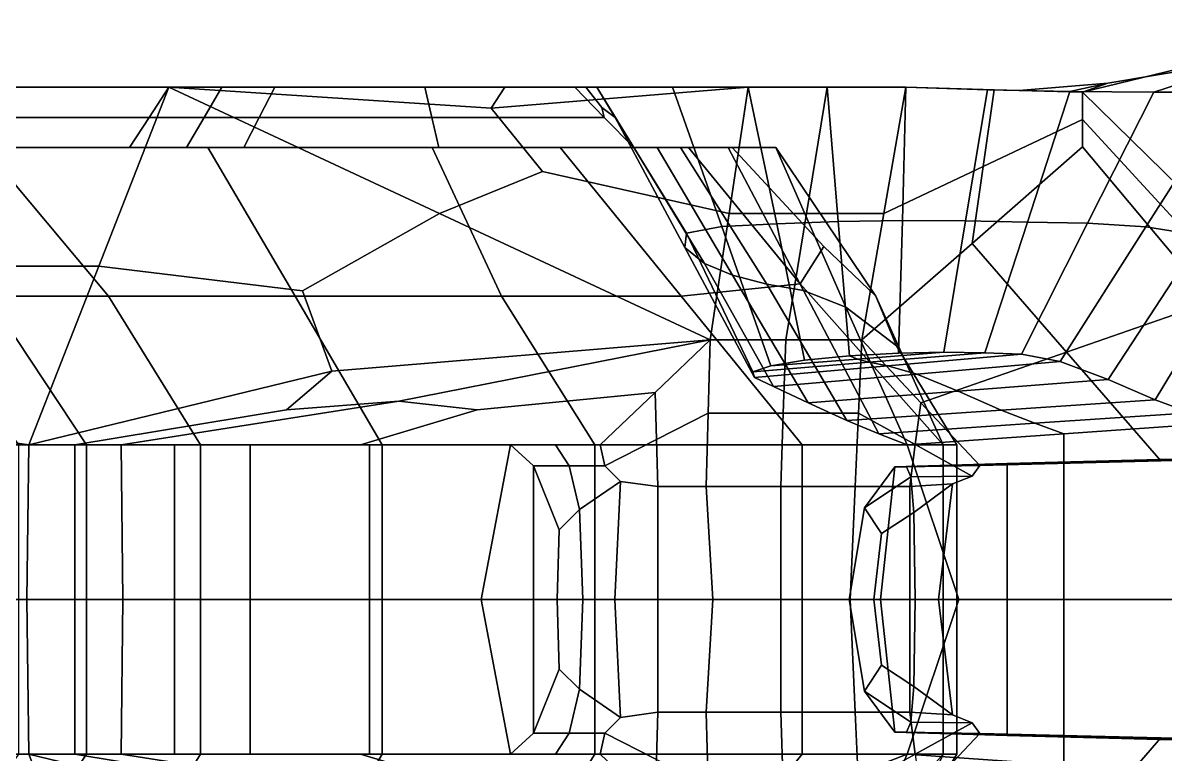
# Model space of a CAD drawing. Extents: x -4.9 to 4.89, y -0.62 to 0.62.
# Drawn here: x -3.1092 to -2.7604, y -0.0472 to 0.176 of the extents above; entities that cross this region are included whole.
import ezdxf

# ---------------------------------------------------------------- set-up
doc = ezdxf.new("R2010")
doc.units = 0

msp = doc.modelspace()

# ---------------------------------------------------------------- linework, layer by layer
for points in [[(-2.66869, 0.12662, 0.59839), (-2.69861, 0.17598, 0.54645), (-2.78568, 0.15482, 0.54645), (-2.7461, 0.11604, 0.59839)], [(-2.73126, 0.1654, 0.526), (-2.77795, 0.15759, 0.53327), (-2.78568, 0.15482, 0.54645), (-2.69861, 0.17598, 0.54645)], [(-2.73126, 0.1654, 0.526), (-2.68413, 0.17333, 0.50006), (-2.7401, 0.15482, 0.47384), (-2.76391, 0.15482, 0.50555)], [(-2.73126, 0.1654, 0.526), (-2.76391, 0.15482, 0.50555), (-2.78957, 0.155, 0.52145), (-2.77795, 0.15759, 0.53327)], [(-2.80504, 0.15532, 0.53563), (-2.77795, 0.15759, 0.53327), (-2.78957, 0.155, 0.52145), (-2.81472, 0.15557, 0.53022)], [(-2.80504, 0.15532, 0.53563), (-2.81264, 0.15557, 0.54093), (-2.78568, 0.15482, 0.54645), (-2.77795, 0.15759, 0.53327)], [(-3.19499, 0.10176, 0.5409), (-3.08603, 0.10176, 0.54908), (-3.06461, 0.15632, 0.46756), (-3.18377, 0.15632, 0.46666)], [(-3.18678, 0.14711, 0.45908), (-3.18377, 0.15632, 0.46666), (-3.06461, 0.15632, 0.46756), (-3.07065, 0.14711, 0.45998)], [(-3.02382, 0.09423, 0.56164), (-2.98201, 0.11775, 0.52716), (-3.06461, 0.15632, 0.46756), (-3.08603, 0.10176, 0.54908)], [(-3.05384, 0.14711, 0.43197), (-3.07065, 0.14711, 0.45998), (-3.06461, 0.15632, 0.46756), (-3.04845, 0.15632, 0.43928)], [(-2.9929, 0.15632, 0.43996), (-3.04845, 0.15632, 0.43928), (-3.06461, 0.15632, 0.46756), (-2.99929, 0.15632, 0.46802)], [(-2.95058, 0.13061, 0.52617), (-2.96625, 0.14989, 0.50117), (-3.06461, 0.15632, 0.46756), (-2.98201, 0.11775, 0.52716)], [(-2.9621, 0.15632, 0.48675), (-2.99929, 0.15632, 0.46802), (-3.06461, 0.15632, 0.46756), (-2.96625, 0.14989, 0.50117)], [(-3.05384, 0.14711, 0.43197), (-3.04845, 0.15632, 0.43928), (-3.03229, 0.15632, 0.411), (-3.03703, 0.14711, 0.40395)], [(-2.9929, 0.15632, 0.43996), (-2.9865, 0.15632, 0.41189), (-3.03229, 0.15632, 0.411), (-3.04845, 0.15632, 0.43928)], [(-2.98437, 0.14711, 0.40518), (-3.03703, 0.14711, 0.40395), (-3.03229, 0.15632, 0.411), (-2.9865, 0.15632, 0.41189)], [(-2.9929, 0.15632, 0.43996), (-2.99929, 0.15632, 0.46802), (-2.93396, 0.15632, 0.46849), (-2.93734, 0.15632, 0.44064)], [(-2.9621, 0.15632, 0.48675), (-2.91084, 0.15632, 0.49634), (-2.93396, 0.15632, 0.46849), (-2.99929, 0.15632, 0.46802)], [(-2.9929, 0.15632, 0.43996), (-2.93734, 0.15632, 0.44064), (-2.94072, 0.15632, 0.41279), (-2.9865, 0.15632, 0.41189)], [(-2.98437, 0.14711, 0.40518), (-2.9865, 0.15632, 0.41189), (-2.94072, 0.15632, 0.41279), (-2.93171, 0.14711, 0.40641)], [(-2.95058, 0.13061, 0.52617), (-2.89356, 0.11775, 0.55548), (-2.88772, 0.15632, 0.52419), (-2.96625, 0.14989, 0.50117)], [(-2.9621, 0.15632, 0.48675), (-2.96625, 0.14989, 0.50117), (-2.88772, 0.15632, 0.52419), (-2.91084, 0.15632, 0.49634)], [(-2.93246, 0.15018, 0.4271), (-2.93171, 0.14711, 0.40641), (-2.94072, 0.15632, 0.41279), (-2.93734, 0.15632, 0.44064)], [(-2.93246, 0.15018, 0.4271), (-2.93734, 0.15632, 0.44064), (-2.93396, 0.15632, 0.46849), (-2.92833, 0.14711, 0.43426)], [(-2.89585, 0.11381, 0.47343), (-2.90655, 0.11174, 0.45104), (-2.93396, 0.15632, 0.46849), (-2.91084, 0.15632, 0.49634)], [(-2.90708, 0.10742, 0.42694), (-2.92833, 0.14711, 0.43426), (-2.93396, 0.15632, 0.46849), (-2.90655, 0.11174, 0.45104)], [(-2.89585, 0.11381, 0.47343), (-2.91084, 0.15632, 0.49634), (-2.88772, 0.15632, 0.52419), (-2.87905, 0.11465, 0.49126)], [(-2.86995, 0.11775, 0.56257), (-2.86366, 0.15632, 0.5298), (-2.88772, 0.15632, 0.52419), (-2.89356, 0.11775, 0.55548)], [(-2.86024, 0.11532, 0.50168), (-2.87905, 0.11465, 0.49126), (-2.88772, 0.15632, 0.52419), (-2.86366, 0.15632, 0.5298)], [(-2.86995, 0.11775, 0.56257), (-2.84633, 0.11775, 0.56966), (-2.8396, 0.15632, 0.53541), (-2.86366, 0.15632, 0.5298)], [(-2.86024, 0.11532, 0.50168), (-2.86366, 0.15632, 0.5298), (-2.8396, 0.15632, 0.53541), (-2.84062, 0.11566, 0.50576)], [(-2.816, 0.13211, 0.56096), (-2.81264, 0.15557, 0.54093), (-2.8396, 0.15632, 0.53541), (-2.84633, 0.11775, 0.56966)], [(-2.82137, 0.11551, 0.50458), (-2.84062, 0.11566, 0.50576), (-2.8396, 0.15632, 0.53541), (-2.81472, 0.15557, 0.53022)], [(-2.80504, 0.15532, 0.53563), (-2.81472, 0.15557, 0.53022), (-2.8396, 0.15632, 0.53541), (-2.81264, 0.15557, 0.54093)], [(-2.82137, 0.11551, 0.50458), (-2.81472, 0.15557, 0.53022), (-2.78957, 0.155, 0.52145), (-2.80252, 0.11515, 0.49844)], [(-2.816, 0.13211, 0.56096), (-2.78568, 0.14647, 0.55225), (-2.78568, 0.15482, 0.54645), (-2.81264, 0.15557, 0.54093)], [(-2.78413, 0.11484, 0.48766), (-2.80252, 0.11515, 0.49844), (-2.78957, 0.155, 0.52145), (-2.76391, 0.15482, 0.50555)], [(-2.74608, 0.10347, 0.60177), (-2.7461, 0.11604, 0.59839), (-2.78568, 0.15482, 0.54645), (-2.78568, 0.14647, 0.55225)], [(-2.78413, 0.11484, 0.48766), (-2.76391, 0.15482, 0.50555), (-2.7401, 0.15482, 0.47384), (-2.7663, 0.11373, 0.46097)], [(-2.74917, 0.11096, 0.4071), (-2.7663, 0.11373, 0.46097), (-2.7401, 0.15482, 0.47384), (-2.72051, 0.15482, 0.41766)], [(-2.93246, 0.15018, 0.4271), (-2.92833, 0.14711, 0.43426), (-2.9227, 0.1379, 0.40003), (-2.93171, 0.14711, 0.40641)], [(-3.18678, 0.14711, 0.45908), (-3.07065, 0.14711, 0.45998), (-3.07668, 0.1379, 0.4524), (-3.1898, 0.1379, 0.4515)], [(-3.05384, 0.14711, 0.43197), (-3.05923, 0.1379, 0.42466), (-3.07668, 0.1379, 0.4524), (-3.07065, 0.14711, 0.45998)], [(-3.05384, 0.14711, 0.43197), (-3.03703, 0.14711, 0.40395), (-3.04177, 0.1379, 0.39691), (-3.05923, 0.1379, 0.42466)], [(-2.98437, 0.14711, 0.40518), (-2.98223, 0.1379, 0.39847), (-3.04177, 0.1379, 0.39691), (-3.03703, 0.14711, 0.40395)], [(-2.98437, 0.14711, 0.40518), (-2.93171, 0.14711, 0.40641), (-2.9227, 0.1379, 0.40003), (-2.98223, 0.1379, 0.39847)], [(-2.90708, 0.10742, 0.42694), (-2.90115, 0.10257, 0.39423), (-2.9227, 0.1379, 0.40003), (-2.92833, 0.14711, 0.43426)], [(-2.816, 0.13211, 0.56096), (-2.81937, 0.10866, 0.58099), (-2.78568, 0.13812, 0.55806), (-2.78568, 0.14647, 0.55225)], [(-2.74608, 0.10347, 0.60177), (-2.78568, 0.14647, 0.55225), (-2.78568, 0.13812, 0.55806), (-2.74605, 0.09089, 0.60514)], [(-3.07411, 0.1379, 0.17098), (-3.0982, 0.1379, 0.11481), (-3.29045, 0.1379, 0.12439), (-3.25558, 0.1379, 0.20948)], [(-3.06023, 0.1379, 0.07701), (-3.13737, 0.1379, 0.0629), (-3.29045, 0.1379, 0.12439), (-3.0982, 0.1379, 0.11481)], [(-3.07411, 0.1379, 0.17098), (-3.25558, 0.1379, 0.20948), (-3.22071, 0.1379, 0.29457), (-3.05001, 0.1379, 0.22715)], [(-3.1932, 0.1379, -0.04752), (-3.05271, 0.1379, -0.12738), (-3.12114, 0.1379, -0.25616), (-3.24904, 0.1379, -0.15795)], [(-3.23412, 0.1379, 0.42514), (-3.1898, 0.1379, 0.4515), (-3.07668, 0.1379, 0.4524), (-3.16531, 0.1379, 0.42344)], [(-3.05777, 0.1379, 0.27266), (-3.22168, 0.1379, 0.3217), (-3.22264, 0.1379, 0.34882), (-3.06552, 0.1379, 0.31818)], [(-3.02388, 0.1379, 0.35832), (-3.06552, 0.1379, 0.31818), (-3.22264, 0.1379, 0.34882), (-3.13221, 0.1379, 0.37287)], [(-3.05777, 0.1379, 0.27266), (-3.05001, 0.1379, 0.22715), (-3.22071, 0.1379, 0.29457), (-3.22168, 0.1379, 0.3217)], [(-3.1932, 0.1379, -0.04752), (-3.13737, 0.1379, 0.0629), (-2.98429, 0.1379, 0.0014), (-3.05271, 0.1379, -0.12738)], [(-3.14876, 0.1379, 0.39815), (-3.16531, 0.1379, 0.42344), (-3.07668, 0.1379, 0.4524), (-3.05923, 0.1379, 0.42466)], [(-3.11989, 0.09255, -0.37945), (-3.14996, 0.1379, -0.35719), (-3.12114, 0.1379, -0.25616), (-3.08309, 0.09255, -0.26541)], [(-3.14876, 0.1379, 0.39815), (-3.05923, 0.1379, 0.42466), (-3.04177, 0.1379, 0.39691), (-3.13221, 0.1379, 0.37287)], [(-3.06023, 0.1379, 0.07701), (-2.94512, 0.1379, 0.05332), (-2.98429, 0.1379, 0.0014), (-3.13737, 0.1379, 0.0629)], [(-3.02388, 0.1379, 0.35832), (-3.13221, 0.1379, 0.37287), (-3.04177, 0.1379, 0.39691), (-2.98223, 0.1379, 0.39847)], [(-3.02611, 0.09255, -0.14067), (-3.08309, 0.09255, -0.26541), (-3.12114, 0.1379, -0.25616), (-3.05271, 0.1379, -0.12738)], [(-3.07411, 0.1379, 0.17098), (-2.89263, 0.1379, 0.13248), (-2.90595, 0.1379, 0.10523), (-3.0982, 0.1379, 0.11481)], [(-3.06023, 0.1379, 0.07701), (-3.0982, 0.1379, 0.11481), (-2.90595, 0.1379, 0.10523), (-2.94512, 0.1379, 0.05332)], [(-3.07411, 0.1379, 0.17098), (-3.05001, 0.1379, 0.22715), (-2.87931, 0.1379, 0.15973), (-2.89263, 0.1379, 0.13248)], [(-3.05777, 0.1379, 0.27266), (-3.06552, 0.1379, 0.31818), (-2.9084, 0.1379, 0.28754), (-2.89386, 0.1379, 0.22363)], [(-3.02388, 0.1379, 0.35832), (-2.91555, 0.1379, 0.34378), (-2.9084, 0.1379, 0.28754), (-3.06552, 0.1379, 0.31818)], [(-3.05777, 0.1379, 0.27266), (-2.89386, 0.1379, 0.22363), (-2.87931, 0.1379, 0.15973), (-3.05001, 0.1379, 0.22715)], [(-3.02611, 0.09255, -0.14067), (-3.05271, 0.1379, -0.12738), (-2.98429, 0.1379, 0.0014), (-2.96311, 0.09255, -0.02833)], [(-3.02388, 0.1379, 0.35832), (-2.98223, 0.1379, 0.39847), (-2.9227, 0.1379, 0.40003), (-2.91555, 0.1379, 0.34378)], [(-2.90823, 0.09255, 0.0485), (-2.96311, 0.09255, -0.02833), (-2.98429, 0.1379, 0.0014), (-2.94512, 0.1379, 0.05332)], [(-2.90823, 0.09255, 0.0485), (-2.94512, 0.1379, 0.05332), (-2.90595, 0.1379, 0.10523), (-2.87194, 0.09633, 0.09716)], [(-2.8925, 0.09895, 0.34599), (-2.91555, 0.1379, 0.34378), (-2.9227, 0.1379, 0.40003), (-2.90115, 0.10257, 0.39423)], [(-2.8925, 0.09895, 0.34599), (-2.88208, 0.09626, 0.29207), (-2.9084, 0.1379, 0.28754), (-2.91555, 0.1379, 0.34378)], [(-2.87086, 0.09424, 0.24231), (-2.89386, 0.1379, 0.22363), (-2.9084, 0.1379, 0.28754), (-2.88208, 0.09626, 0.29207)], [(-2.86471, 0.10767, 0.12496), (-2.87194, 0.09633, 0.09716), (-2.90595, 0.1379, 0.10523), (-2.89263, 0.1379, 0.13248)], [(-2.87086, 0.09424, 0.24231), (-2.85795, 0.08919, 0.1995), (-2.87931, 0.1379, 0.15973), (-2.89386, 0.1379, 0.22363)], [(-2.86471, 0.10767, 0.12496), (-2.89263, 0.1379, 0.13248), (-2.87931, 0.1379, 0.15973), (-2.84883, 0.09255, 0.14026)], [(-2.84245, 0.07743, 0.1664), (-2.84883, 0.09255, 0.14026), (-2.87931, 0.1379, 0.15973), (-2.85795, 0.08919, 0.1995)], [(-2.79055, 0.07547, 0.61098), (-2.74605, 0.09089, 0.60514), (-2.78568, 0.13812, 0.55806), (-2.81937, 0.10866, 0.58099)], [(-2.95058, 0.13061, 0.52617), (-2.98201, 0.11775, 0.52716), (-2.8994, 0.07919, 0.58677), (-2.89356, 0.11775, 0.55548)], [(-2.816, 0.13211, 0.56096), (-2.84633, 0.11775, 0.56966), (-2.85306, 0.07919, 0.60391), (-2.81937, 0.10866, 0.58099)], [(-3.02382, 0.09423, 0.56164), (-3.01484, 0.06962, 0.59891), (-2.8994, 0.07919, 0.58677), (-2.98201, 0.11775, 0.52716)], [(-2.86995, 0.11775, 0.56257), (-2.89356, 0.11775, 0.55548), (-2.8994, 0.07919, 0.58677), (-2.87623, 0.07919, 0.59534)], [(-2.86024, 0.11532, 0.50168), (-2.85682, 0.07433, 0.47356), (-2.87061, 0.07299, 0.46389), (-2.87905, 0.11465, 0.49126)], [(-2.86995, 0.11775, 0.56257), (-2.87623, 0.07919, 0.59534), (-2.85306, 0.07919, 0.60391), (-2.84633, 0.11775, 0.56966)], [(-2.86024, 0.11532, 0.50168), (-2.84062, 0.11566, 0.50576), (-2.84184, 0.0752, 0.47881), (-2.85682, 0.07433, 0.47356)], [(-2.82137, 0.11551, 0.50458), (-2.82802, 0.07546, 0.47894), (-2.84184, 0.0752, 0.47881), (-2.84062, 0.11566, 0.50576)], [(-2.82137, 0.11551, 0.50458), (-2.80252, 0.11515, 0.49844), (-2.81548, 0.0753, 0.47543), (-2.82802, 0.07546, 0.47894)], [(-2.78413, 0.11484, 0.48766), (-2.80436, 0.07486, 0.46977), (-2.81548, 0.0753, 0.47543), (-2.80252, 0.11515, 0.49844)], [(-2.90708, 0.10742, 0.42694), (-2.90655, 0.11174, 0.45104), (-2.88633, 0.06947, 0.43519), (-2.88583, 0.06773, 0.41962)], [(-2.89585, 0.11381, 0.47343), (-2.88085, 0.0713, 0.45052), (-2.88633, 0.06947, 0.43519), (-2.90655, 0.11174, 0.45104)], [(-2.89585, 0.11381, 0.47343), (-2.87905, 0.11465, 0.49126), (-2.87061, 0.07299, 0.46389), (-2.88085, 0.0713, 0.45052)], [(-2.78413, 0.11484, 0.48766), (-2.7663, 0.11373, 0.46097), (-2.79251, 0.07264, 0.4481), (-2.80436, 0.07486, 0.46977)], [(-2.74917, 0.11096, 0.4071), (-2.77782, 0.0671, 0.39655), (-2.79251, 0.07264, 0.4481), (-2.7663, 0.11373, 0.46097)], [(-2.79055, 0.07547, 0.61098), (-2.81937, 0.10866, 0.58099), (-2.85306, 0.07919, 0.60391), (-2.83504, 0.06005, 0.61682)], [(-2.74917, 0.11096, 0.4071), (-2.73751, 0.10381, 0.35106), (-2.76347, 0.06097, 0.33969), (-2.77782, 0.0671, 0.39655)], [(-2.90708, 0.10742, 0.42694), (-2.88583, 0.06773, 0.41962), (-2.87999, 0.06495, 0.39393), (-2.90115, 0.10257, 0.39423)], [(-2.86471, 0.10767, 0.12496), (-2.84883, 0.09255, 0.14026), (-2.82827, 0.0472, 0.10832), (-2.87194, 0.09633, 0.09716)], [(-3.19499, 0.10176, 0.5409), (-3.20206, 0.06084, 0.60048), (-3.10744, 0.0472, 0.6306), (-3.08603, 0.10176, 0.54908)], [(-3.02382, 0.09423, 0.56164), (-3.08603, 0.10176, 0.54908), (-3.10744, 0.0472, 0.6306), (-3.01484, 0.06962, 0.59891)], [(-2.8925, 0.09895, 0.34599), (-2.90115, 0.10257, 0.39423), (-2.87999, 0.06495, 0.39393), (-2.86945, 0.05999, 0.3482)], [(-2.73612, 0.08956, 0.31781), (-2.75267, 0.05693, 0.30209), (-2.76347, 0.06097, 0.33969), (-2.73751, 0.10381, 0.35106)], [(-2.8925, 0.09895, 0.34599), (-2.86945, 0.05999, 0.3482), (-2.85761, 0.05462, 0.29852), (-2.88208, 0.09626, 0.29207)], [(-2.90823, 0.09255, 0.0485), (-2.87194, 0.09633, 0.09716), (-2.82827, 0.0472, 0.10832), (-2.87133, 0.0472, 0.04369)], [(-2.87086, 0.09424, 0.24231), (-2.88208, 0.09626, 0.29207), (-2.85761, 0.05462, 0.29852), (-2.84787, 0.05057, 0.26099)], [(-2.87086, 0.09424, 0.24231), (-2.84787, 0.05057, 0.26099), (-2.83917, 0.04719, 0.22954), (-2.85795, 0.08919, 0.1995)], [(-3.11989, 0.09255, -0.37945), (-3.08982, 0.0472, -0.4017), (-3.11041, 0.0472, -0.49342), (-3.14221, 0.09255, -0.46499)], [(-3.11989, 0.09255, -0.37945), (-3.08309, 0.09255, -0.26541), (-3.05494, 0.0472, -0.2816), (-3.08982, 0.0472, -0.4017)], [(-3.02611, 0.09255, -0.14067), (-2.99951, 0.0472, -0.15396), (-3.05494, 0.0472, -0.2816), (-3.08309, 0.09255, -0.26541)], [(-3.02611, 0.09255, -0.14067), (-2.96311, 0.09255, -0.02833), (-2.93461, 0.0472, -0.03885), (-2.99951, 0.0472, -0.15396)], [(-2.90823, 0.09255, 0.0485), (-2.87133, 0.0472, 0.04369), (-2.93461, 0.0472, -0.03885), (-2.96311, 0.09255, -0.02833)], [(-2.84245, 0.07743, 0.1664), (-2.82401, 0.04719, 0.16974), (-2.82827, 0.0472, 0.10832), (-2.84883, 0.09255, 0.14026)], [(-2.79055, 0.07547, 0.61098), (-2.76172, 0.04229, 0.64098), (-2.70643, 0.04366, 0.65223), (-2.74605, 0.09089, 0.60514)], [(-2.84245, 0.07743, 0.1664), (-2.85795, 0.08919, 0.1995), (-2.83917, 0.04719, 0.22954), (-2.82401, 0.04719, 0.16974)], [(-3.02869, 0.05786, 0.61664), (-2.99447, 0.06053, 0.61019), (-2.8994, 0.07919, 0.58677), (-3.01484, 0.06962, 0.59891)], [(-2.97053, 0.05786, 0.60483), (-2.91618, 0.06319, 0.59097), (-2.8994, 0.07919, 0.58677), (-2.99447, 0.06053, 0.61019)], [(-2.91576, 0.04881, 0.59233), (-2.89999, 0.05681, 0.58814), (-2.8994, 0.07919, 0.58677), (-2.91618, 0.06319, 0.59097)], [(-2.87704, 0.05681, 0.59634), (-2.87623, 0.07919, 0.59534), (-2.8994, 0.07919, 0.58677), (-2.89999, 0.05681, 0.58814)], [(-2.87704, 0.05681, 0.59634), (-2.85409, 0.05681, 0.60454), (-2.85306, 0.07919, 0.60391), (-2.87623, 0.07919, 0.59534)], [(-2.83674, 0.04724, 0.61706), (-2.83504, 0.06005, 0.61682), (-2.85306, 0.07919, 0.60391), (-2.85409, 0.05681, 0.60454)], [(-2.85443, 0.07338, 0.46473), (-2.85091, 0.07238, 0.45531), (-2.88633, 0.06947, 0.43519), (-2.88085, 0.0713, 0.45052)], [(-2.85443, 0.07338, 0.46473), (-2.88085, 0.0713, 0.45052), (-2.87061, 0.07299, 0.46389), (-2.85682, 0.07433, 0.47356)], [(-2.85443, 0.07338, 0.46473), (-2.85682, 0.07433, 0.47356), (-2.84184, 0.0752, 0.47881), (-2.82802, 0.07546, 0.47894)], [(-2.85443, 0.07338, 0.46473), (-2.82802, 0.07546, 0.47894), (-2.81548, 0.0753, 0.47543), (-2.85091, 0.07238, 0.45531)], [(-2.84509, 0.0713, 0.4447), (-2.85091, 0.07238, 0.45531), (-2.81548, 0.0753, 0.47543), (-2.80436, 0.07486, 0.46977)], [(-2.84509, 0.0713, 0.4447), (-2.80436, 0.07486, 0.46977), (-2.79251, 0.07264, 0.4481), (-2.83625, 0.06879, 0.42101)], [(-2.79055, 0.07547, 0.61098), (-2.83504, 0.06005, 0.61682), (-2.81702, 0.04091, 0.62972), (-2.76172, 0.04229, 0.64098)], [(-2.84509, 0.0713, 0.4447), (-2.88583, 0.06773, 0.41962), (-2.88633, 0.06947, 0.43519), (-2.85091, 0.07238, 0.45531)], [(-2.84509, 0.0713, 0.4447), (-2.83625, 0.06879, 0.42101), (-2.87999, 0.06495, 0.39393), (-2.88583, 0.06773, 0.41962)], [(-2.82364, 0.06355, 0.37237), (-2.83625, 0.06879, 0.42101), (-2.79251, 0.07264, 0.4481), (-2.77782, 0.0671, 0.39655)], [(-3.02869, 0.05786, 0.61664), (-3.01484, 0.06962, 0.59891), (-3.10744, 0.0472, 0.6306), (-3.09334, 0.0472, 0.63157)], [(-2.82364, 0.06355, 0.37237), (-2.86945, 0.05999, 0.3482), (-2.87999, 0.06495, 0.39393), (-2.83625, 0.06879, 0.42101)], [(-2.82364, 0.06355, 0.37237), (-2.77782, 0.0671, 0.39655), (-2.76347, 0.06097, 0.33969), (-2.81054, 0.05779, 0.3191)], [(-2.97053, 0.05786, 0.60483), (-3.0061, 0.0472, 0.61386), (-2.93296, 0.0472, 0.59517), (-2.91618, 0.06319, 0.59097)], [(-2.91576, 0.04881, 0.59233), (-2.91618, 0.06319, 0.59097), (-2.93296, 0.0472, 0.59517), (-2.93154, 0.04081, 0.59652)], [(-2.82364, 0.06355, 0.37237), (-2.81054, 0.05779, 0.3191), (-2.85761, 0.05462, 0.29852), (-2.86945, 0.05999, 0.3482)], [(-3.20079, 0.0472, 0.63074), (-3.12398, 0.0472, 0.63789), (-3.10744, 0.0472, 0.6306), (-3.20206, 0.06084, 0.60048)], [(-3.02869, 0.05786, 0.61664), (-3.09334, 0.0472, 0.63157), (-3.07924, 0.0472, 0.63254), (-2.99447, 0.06053, 0.61019)], [(-2.97053, 0.05786, 0.60483), (-2.99447, 0.06053, 0.61019), (-3.07924, 0.0472, 0.63254), (-3.0061, 0.0472, 0.61386)], [(-2.83674, 0.04724, 0.61706), (-2.81939, 0.03767, 0.62958), (-2.81702, 0.04091, 0.62972), (-2.83504, 0.06005, 0.61682)], [(-2.80027, 0.05375, 0.28154), (-2.81054, 0.05779, 0.3191), (-2.76347, 0.06097, 0.33969), (-2.75267, 0.05693, 0.30209)], [(-2.91576, 0.04881, 0.59233), (-2.91534, 0.03443, 0.5937), (-2.90057, 0.03443, 0.58951), (-2.89999, 0.05681, 0.58814)], [(-2.87704, 0.05681, 0.59634), (-2.89999, 0.05681, 0.58814), (-2.90057, 0.03443, 0.58951), (-2.87784, 0.03443, 0.59734)], [(-2.87704, 0.05681, 0.59634), (-2.87784, 0.03443, 0.59734), (-2.85511, 0.03443, 0.60517), (-2.85409, 0.05681, 0.60454)], [(-2.80027, 0.05375, 0.28154), (-2.84787, 0.05057, 0.26099), (-2.85761, 0.05462, 0.29852), (-2.81054, 0.05779, 0.3191)], [(-2.83674, 0.04724, 0.61706), (-2.85409, 0.05681, 0.60454), (-2.85511, 0.03443, 0.60517), (-2.83843, 0.03443, 0.6173)], [(-2.80027, 0.05375, 0.28154), (-2.75267, 0.05693, 0.30209), (-2.74363, 0.05395, 0.27413), (-2.7914, 0.05057, 0.25184)], [(-2.80027, 0.05375, 0.28154), (-2.7914, 0.05057, 0.25184), (-2.83917, 0.04719, 0.22954), (-2.84787, 0.05057, 0.26099)], [(-2.7914, 0, 0.25184), (-2.7914, 0.05057, 0.25184), (-2.74363, 0.05395, 0.27413), (-2.74804, 0, 0.26059)], [(-2.7914, 0, 0.25184), (-2.82344, 0, 0.22017), (-2.83917, 0.04719, 0.22954), (-2.7914, 0.05057, 0.25184)], [(-3.12398, 0, 0.63789), (-3.10805, 0, 0.63266), (-3.10744, 0.0472, 0.6306), (-3.12398, 0.0472, 0.63789)], [(-3.08982, 0, -0.4017), (-3.11041, 0, -0.49342), (-3.11041, 0.0472, -0.49342), (-3.08982, 0.0472, -0.4017)], [(-3.09334, 0, 0.63157), (-3.09334, 0.0472, 0.63157), (-3.10744, 0.0472, 0.6306), (-3.10805, 0, 0.63266)], [(-3.09334, 0, 0.63157), (-3.07868, 0, 0.63531), (-3.07924, 0.0472, 0.63254), (-3.09334, 0.0472, 0.63157)], [(-3.08982, 0, -0.4017), (-3.08982, 0.0472, -0.4017), (-3.05494, 0.0472, -0.2816), (-3.05494, 0, -0.2816)], [(-3.00476, 0.0472, 0.63511), (-3.0061, 0.0472, 0.61386), (-3.07924, 0.0472, 0.63254), (-3.0629, 0.0472, 0.6446)], [(-3.0629, 0, 0.6446), (-3.0629, 0.0472, 0.6446), (-3.07924, 0.0472, 0.63254), (-3.07868, 0, 0.63531)], [(-3.00476, 0.0472, 0.63511), (-3.0629, 0.0472, 0.6446), (-3.03986, 0.0472, 0.65356), (-3.00343, 0.0472, 0.65636)], [(-3.0629, 0, 0.6446), (-3.03986, 0, 0.65356), (-3.03986, 0.0472, 0.65356), (-3.0629, 0.0472, 0.6446)], [(-2.99951, 0, -0.15396), (-3.05494, 0, -0.2816), (-3.05494, 0.0472, -0.2816), (-2.99951, 0.0472, -0.15396)], [(-3.00343, 0, 0.65636), (-3.00343, 0.0472, 0.65636), (-3.03986, 0.0472, 0.65356), (-3.03986, 0, 0.65356)], [(-3.00476, 0.0472, 0.63511), (-2.94663, 0.0472, 0.62562), (-2.93296, 0.0472, 0.59517), (-3.0061, 0.0472, 0.61386)], [(-3.00476, 0.0472, 0.63511), (-3.00343, 0.0472, 0.65636), (-2.96029, 0.0472, 0.65606), (-2.94663, 0.0472, 0.62562)], [(-3.00343, 0, 0.65636), (-2.96933, 0, 0.65527), (-2.96029, 0.0472, 0.65606), (-3.00343, 0.0472, 0.65636)], [(-2.99951, 0, -0.15396), (-2.99951, 0.0472, -0.15396), (-2.93461, 0.0472, -0.03885), (-2.93461, 0, -0.03885)], [(-2.95331, 0, 0.65259), (-2.95331, 0.04081, 0.65259), (-2.96029, 0.0472, 0.65606), (-2.96933, 0, 0.65527)], [(-2.94242, 0.04081, 0.62456), (-2.94663, 0.0472, 0.62562), (-2.96029, 0.0472, 0.65606), (-2.95331, 0.04081, 0.65259)], [(-2.94242, 0.04081, 0.62456), (-2.93154, 0.04081, 0.59652), (-2.93296, 0.0472, 0.59517), (-2.94663, 0.0472, 0.62562)], [(-2.87133, 0, 0.04369), (-2.93461, 0, -0.03885), (-2.93461, 0.0472, -0.03885), (-2.87133, 0.0472, 0.04369)], [(-2.91576, 0.04881, 0.59233), (-2.93154, 0.04081, 0.59652), (-2.92678, 0.03602, 0.59649), (-2.91534, 0.03443, 0.5937)], [(-2.87133, 0, 0.04369), (-2.87133, 0.0472, 0.04369), (-2.82827, 0.0472, 0.10832), (-2.82827, 0, 0.10832)], [(-2.82401, 0, 0.16974), (-2.82401, 0.04719, 0.16974), (-2.83917, 0.04719, 0.22954), (-2.82344, 0, 0.22017)], [(-2.83674, 0.04724, 0.61706), (-2.83843, 0.03443, 0.6173), (-2.82533, 0.03524, 0.62644), (-2.81939, 0.03767, 0.62958)], [(-2.82401, 0, 0.16974), (-2.82827, 0, 0.10832), (-2.82827, 0.0472, 0.10832), (-2.82401, 0.04719, 0.16974)], [(-2.7852, 0.0419, 0.68187), (-2.83947, 0.04048, 0.65438), (-2.843, 0.04052, 0.6838), (-2.80867, 0.04151, 0.72275)], [(-2.7852, 0.0419, 0.68187), (-2.76172, 0.04229, 0.64098), (-2.81702, 0.04091, 0.62972), (-2.83947, 0.04048, 0.65438)], [(-2.7852, 0.0419, 0.68187), (-2.80867, 0.04151, 0.72275), (-2.74278, 0.04324, 0.75621), (-2.72305, 0.04348, 0.70281)], [(-2.80867, 0, 0.72275), (-2.74278, 0, 0.75621), (-2.74278, 0.04324, 0.75621), (-2.80867, 0.04151, 0.72275)], [(-2.7852, 0.0419, 0.68187), (-2.72305, 0.04348, 0.70281), (-2.70643, 0.04366, 0.65223), (-2.76172, 0.04229, 0.64098)], [(-2.94242, 0.04081, 0.62456), (-2.95331, 0.04081, 0.65259), (-2.94551, 0.02125, 0.63901), (-2.93927, 0.02742, 0.62377)], [(-2.95331, 0, 0.65259), (-2.94604, 0, 0.64359), (-2.94551, 0.02125, 0.63901), (-2.95331, 0.04081, 0.65259)], [(-2.94242, 0.04081, 0.62456), (-2.93927, 0.02742, 0.62377), (-2.92678, 0.03602, 0.59649), (-2.93154, 0.04081, 0.59652)], [(-2.85691, 0, 0.67122), (-2.84736, 0, 0.68801), (-2.843, 0.04052, 0.6838), (-2.85222, 0.02798, 0.66602)], [(-2.83815, 0.03745, 0.6504), (-2.85222, 0.02798, 0.66602), (-2.843, 0.04052, 0.6838), (-2.83947, 0.04048, 0.65438)], [(-2.80867, 0, 0.72275), (-2.80867, 0.04151, 0.72275), (-2.843, 0.04052, 0.6838), (-2.84736, 0, 0.68801)], [(-2.83815, 0.03745, 0.6504), (-2.83947, 0.04048, 0.65438), (-2.81702, 0.04091, 0.62972), (-2.81939, 0.03767, 0.62958)], [(-2.93822, 0, 0.6235), (-2.92845, 0, 0.60324), (-2.92678, 0.03602, 0.59649), (-2.93927, 0.02742, 0.62377)], [(-2.91534, 0, 0.5937), (-2.91534, 0.03443, 0.5937), (-2.92678, 0.03602, 0.59649), (-2.92845, 0, 0.60324)], [(-2.83815, 0.03745, 0.6504), (-2.83715, 0.02658, 0.64741), (-2.84701, 0.02009, 0.6589), (-2.85222, 0.02798, 0.66602)], [(-2.83843, 0, 0.6173), (-2.82969, 0, 0.63065), (-2.82533, 0.03524, 0.62644), (-2.83843, 0.03443, 0.6173)], [(-2.83815, 0.03745, 0.6504), (-2.81939, 0.03767, 0.62958), (-2.82533, 0.03524, 0.62644), (-2.83715, 0.02658, 0.64741)], [(-2.83682, 0, 0.64642), (-2.83715, 0.02658, 0.64741), (-2.82533, 0.03524, 0.62644), (-2.82969, 0, 0.63065)], [(-2.91534, 0, 0.5937), (-2.89858, 0, 0.59252), (-2.90057, 0.03443, 0.58951), (-2.91534, 0.03443, 0.5937)], [(-2.87784, 0, 0.59734), (-2.87784, 0.03443, 0.59734), (-2.90057, 0.03443, 0.58951), (-2.89858, 0, 0.59252)], [(-2.87784, 0, 0.59734), (-2.85662, 0, 0.60625), (-2.85511, 0.03443, 0.60517), (-2.87784, 0.03443, 0.59734)], [(-2.83843, 0, 0.6173), (-2.83843, 0.03443, 0.6173), (-2.85511, 0.03443, 0.60517), (-2.85662, 0, 0.60625)], [(-2.85691, 0, 0.67122), (-2.85222, 0.02798, 0.66602), (-2.84701, 0.02009, 0.6589), (-2.84938, 0, 0.66111)], [(-2.93822, 0, 0.6235), (-2.93927, 0.02742, 0.62377), (-2.94551, 0.02125, 0.63901), (-2.94604, 0, 0.64359)], [(-2.83682, 0, 0.64642), (-2.84938, 0, 0.66111), (-2.84701, 0.02009, 0.6589), (-2.83715, 0.02658, 0.64741)], [(-3.12398, 0, 0.63789), (-3.12398, -0.0472, 0.63789), (-3.10744, -0.0472, 0.6306), (-3.10805, 0, 0.63266)], [(-3.08982, 0, -0.4017), (-3.08982, -0.0472, -0.4017), (-3.11041, -0.0472, -0.49342), (-3.11041, 0, -0.49342)], [(-3.09334, 0, 0.63157), (-3.10805, 0, 0.63266), (-3.10744, -0.0472, 0.6306), (-3.09334, -0.0472, 0.63157)], [(-3.09334, 0, 0.63157), (-3.09334, -0.0472, 0.63157), (-3.07924, -0.0472, 0.63254), (-3.07868, 0, 0.63531)], [(-3.08982, 0, -0.4017), (-3.05494, 0, -0.2816), (-3.05494, -0.0472, -0.2816), (-3.08982, -0.0472, -0.4017)], [(-2.99951, 0, -0.15396), (-2.99951, -0.0472, -0.15396), (-3.05494, -0.0472, -0.2816), (-3.05494, 0, -0.2816)], [(-3.00343, 0, 0.65636), (-3.03986, 0, 0.65356), (-3.03986, -0.0472, 0.65356), (-3.00343, -0.0472, 0.65636)], [(-3.00343, 0, 0.65636), (-3.00343, -0.0472, 0.65636), (-2.96029, -0.0472, 0.65606), (-2.96933, 0, 0.65527)], [(-2.99951, 0, -0.15396), (-2.93461, 0, -0.03885), (-2.93461, -0.0472, -0.03885), (-2.99951, -0.0472, -0.15396)], [(-2.95331, 0, 0.65259), (-2.96933, 0, 0.65527), (-2.96029, -0.0472, 0.65606), (-2.95331, -0.04081, 0.65259)], [(-2.95331, 0, 0.65259), (-2.95331, -0.04081, 0.65259), (-2.94551, -0.02125, 0.63901), (-2.94604, 0, 0.64359)], [(-2.93822, 0, 0.6235), (-2.94604, 0, 0.64359), (-2.94551, -0.02125, 0.63901), (-2.93927, -0.02742, 0.62377)], [(-2.93822, 0, 0.6235), (-2.93927, -0.02742, 0.62377), (-2.92678, -0.03602, 0.59649), (-2.92845, 0, 0.60324)], [(-2.87133, 0, 0.04369), (-2.87133, -0.0472, 0.04369), (-2.93461, -0.0472, -0.03885), (-2.93461, 0, -0.03885)], [(-2.91534, 0, 0.5937), (-2.92845, 0, 0.60324), (-2.92678, -0.03602, 0.59649), (-2.91534, -0.03443, 0.5937)], [(-2.91534, 0, 0.5937), (-2.91534, -0.03443, 0.5937), (-2.90057, -0.03443, 0.58951), (-2.89858, 0, 0.59252)], [(-2.87784, 0, 0.59734), (-2.89858, 0, 0.59252), (-2.90057, -0.03443, 0.58951), (-2.87784, -0.03443, 0.59734)], [(-2.87784, 0, 0.59734), (-2.87784, -0.03443, 0.59734), (-2.85511, -0.03443, 0.60517), (-2.85662, 0, 0.60625)], [(-2.87133, 0, 0.04369), (-2.82827, 0, 0.10832), (-2.82827, -0.0472, 0.10832), (-2.87133, -0.0472, 0.04369)], [(-2.85691, 0, 0.67122), (-2.84938, 0, 0.66111), (-2.84701, -0.02009, 0.6589), (-2.85222, -0.02798, 0.66602)], [(-2.85691, 0, 0.67122), (-2.85222, -0.02798, 0.66602), (-2.843, -0.04052, 0.6838), (-2.84736, 0, 0.68801)], [(-2.83843, 0, 0.6173), (-2.85662, 0, 0.60625), (-2.85511, -0.03443, 0.60517), (-2.83843, -0.03443, 0.6173)], [(-2.83682, 0, 0.64642), (-2.83715, -0.02658, 0.64741), (-2.84701, -0.02009, 0.6589), (-2.84938, 0, 0.66111)], [(-2.80867, 0, 0.72275), (-2.84736, 0, 0.68801), (-2.843, -0.04052, 0.6838), (-2.80867, -0.04151, 0.72275)], [(-2.7914, 0, 0.25184), (-2.7914, -0.05057, 0.25184), (-2.83917, -0.04719, 0.22954), (-2.82344, 0, 0.22017)], [(-2.83843, 0, 0.6173), (-2.83843, -0.03443, 0.6173), (-2.82533, -0.03524, 0.62644), (-2.82969, 0, 0.63065)], [(-2.83682, 0, 0.64642), (-2.82969, 0, 0.63065), (-2.82533, -0.03524, 0.62644), (-2.83715, -0.02658, 0.64741)], [(-2.80867, 0, 0.72275), (-2.80867, -0.04151, 0.72275), (-2.74278, -0.04324, 0.75621), (-2.74278, 0, 0.75621)], [(-2.7914, 0, 0.25184), (-2.74804, 0, 0.26059), (-2.74363, -0.05395, 0.27413), (-2.7914, -0.05057, 0.25184)], [(-3.0629, 0, 0.6446), (-3.07868, 0, 0.63531), (-3.07924, -0.0472, 0.63254), (-3.0629, -0.0472, 0.6446)], [(-3.0629, 0, 0.6446), (-3.0629, -0.0472, 0.6446), (-3.03986, -0.0472, 0.65356), (-3.03986, 0, 0.65356)], [(-2.82401, 0, 0.16974), (-2.82344, 0, 0.22017), (-2.83917, -0.04719, 0.22954), (-2.82401, -0.04719, 0.16974)], [(-2.82401, 0, 0.16974), (-2.82401, -0.04719, 0.16974), (-2.82827, -0.0472, 0.10832), (-2.82827, 0, 0.10832)], [(-2.83815, -0.03745, 0.6504), (-2.85222, -0.02798, 0.66602), (-2.84701, -0.02009, 0.6589), (-2.83715, -0.02658, 0.64741)], [(-2.94242, -0.04081, 0.62456), (-2.93927, -0.02742, 0.62377), (-2.94551, -0.02125, 0.63901), (-2.95331, -0.04081, 0.65259)], [(-2.94242, -0.04081, 0.62456), (-2.93154, -0.04081, 0.59652), (-2.92678, -0.03602, 0.59649), (-2.93927, -0.02742, 0.62377)], [(-2.83815, -0.03745, 0.6504), (-2.83715, -0.02658, 0.64741), (-2.82533, -0.03524, 0.62644), (-2.81939, -0.03767, 0.62958)], [(-2.83815, -0.03745, 0.6504), (-2.83947, -0.04048, 0.65438), (-2.843, -0.04052, 0.6838), (-2.85222, -0.02798, 0.66602)], [(-2.91576, -0.04881, 0.59233), (-2.91534, -0.03443, 0.5937), (-2.92678, -0.03602, 0.59649), (-2.93154, -0.04081, 0.59652)], [(-2.91576, -0.04881, 0.59233), (-2.89999, -0.05681, 0.58814), (-2.90057, -0.03443, 0.58951), (-2.91534, -0.03443, 0.5937)], [(-2.87704, -0.05681, 0.59634), (-2.87784, -0.03443, 0.59734), (-2.90057, -0.03443, 0.58951), (-2.89999, -0.05681, 0.58814)], [(-2.87704, -0.05681, 0.59634), (-2.85409, -0.05681, 0.60454), (-2.85511, -0.03443, 0.60517), (-2.87784, -0.03443, 0.59734)], [(-2.83674, -0.04724, 0.61706), (-2.83843, -0.03443, 0.6173), (-2.85511, -0.03443, 0.60517), (-2.85409, -0.05681, 0.60454)], [(-2.83674, -0.04724, 0.61706), (-2.81939, -0.03767, 0.62958), (-2.82533, -0.03524, 0.62644), (-2.83843, -0.03443, 0.6173)], [(-2.83815, -0.03745, 0.6504), (-2.81939, -0.03767, 0.62958), (-2.81702, -0.04091, 0.62972), (-2.83947, -0.04048, 0.65438)], [(-2.83674, -0.04724, 0.61706), (-2.83504, -0.06005, 0.61682), (-2.81702, -0.04091, 0.62972), (-2.81939, -0.03767, 0.62958)], [(-2.94242, -0.04081, 0.62456), (-2.95331, -0.04081, 0.65259), (-2.96029, -0.0472, 0.65606), (-2.94663, -0.0472, 0.62562)], [(-2.94242, -0.04081, 0.62456), (-2.94663, -0.0472, 0.62562), (-2.93296, -0.0472, 0.59517), (-2.93154, -0.04081, 0.59652)], [(-2.91576, -0.04881, 0.59233), (-2.93154, -0.04081, 0.59652), (-2.93296, -0.0472, 0.59517), (-2.91618, -0.06319, 0.59097)], [(-2.7852, -0.0419, 0.68187), (-2.80867, -0.04151, 0.72275), (-2.843, -0.04052, 0.6838), (-2.83947, -0.04048, 0.65438)], [(-2.7852, -0.0419, 0.68187), (-2.83947, -0.04048, 0.65438), (-2.81702, -0.04091, 0.62972), (-2.76172, -0.04229, 0.64098)], [(-2.79055, -0.07547, 0.61098), (-2.76172, -0.04229, 0.64098), (-2.81702, -0.04091, 0.62972), (-2.83504, -0.06005, 0.61682)], [(-2.7852, -0.0419, 0.68187), (-2.72305, -0.04348, 0.70281), (-2.74278, -0.04324, 0.75621), (-2.80867, -0.04151, 0.72275)], [(-2.79055, -0.07547, 0.61098), (-2.74605, -0.09089, 0.60514), (-2.70643, -0.04366, 0.65223), (-2.76172, -0.04229, 0.64098)], [(-2.7852, -0.0419, 0.68187), (-2.76172, -0.04229, 0.64098), (-2.70643, -0.04366, 0.65223), (-2.72305, -0.04348, 0.70281)], [(-3.20079, -0.0472, 0.63074), (-3.20622, -0.0472, 0.61513), (-3.10744, -0.0472, 0.6306), (-3.12398, -0.0472, 0.63789)], [(-3.19499, -0.10176, 0.5409), (-3.08603, -0.10176, 0.54908), (-3.10744, -0.0472, 0.6306), (-3.20622, -0.0472, 0.61513)], [(-3.11989, -0.09255, -0.37945), (-3.14221, -0.09255, -0.46499), (-3.11041, -0.0472, -0.49342), (-3.08982, -0.0472, -0.4017)], [(-3.11989, -0.09255, -0.37945), (-3.08982, -0.0472, -0.4017), (-3.05494, -0.0472, -0.2816), (-3.08309, -0.09255, -0.26541)], [(-3.02382, -0.09423, 0.56164), (-3.01484, -0.06962, 0.59891), (-3.10744, -0.0472, 0.6306), (-3.08603, -0.10176, 0.54908)], [(-3.02869, -0.05786, 0.61664), (-3.09334, -0.0472, 0.63157), (-3.10744, -0.0472, 0.6306), (-3.01484, -0.06962, 0.59891)], [(-3.02869, -0.05786, 0.61664), (-2.99447, -0.06053, 0.61019), (-3.07924, -0.0472, 0.63254), (-3.09334, -0.0472, 0.63157)], [(-3.02611, -0.09255, -0.14067), (-3.08309, -0.09255, -0.26541), (-3.05494, -0.0472, -0.2816), (-2.99951, -0.0472, -0.15396)], [(-3.00476, -0.0472, 0.63511), (-3.0629, -0.0472, 0.6446), (-3.07924, -0.0472, 0.63254), (-3.0061, -0.0472, 0.61386)], [(-2.97053, -0.05786, 0.60483), (-3.0061, -0.0472, 0.61386), (-3.07924, -0.0472, 0.63254), (-2.99447, -0.06053, 0.61019)], [(-3.00476, -0.0472, 0.63511), (-3.00343, -0.0472, 0.65636), (-3.03986, -0.0472, 0.65356), (-3.0629, -0.0472, 0.6446)], [(-3.02611, -0.09255, -0.14067), (-2.99951, -0.0472, -0.15396), (-2.93461, -0.0472, -0.03885), (-2.96311, -0.09255, -0.02833)], [(-3.00476, -0.0472, 0.63511), (-3.0061, -0.0472, 0.61386), (-2.93296, -0.0472, 0.59517), (-2.94663, -0.0472, 0.62562)], [(-2.97053, -0.05786, 0.60483), (-2.91618, -0.06319, 0.59097), (-2.93296, -0.0472, 0.59517), (-3.0061, -0.0472, 0.61386)], [(-3.00476, -0.0472, 0.63511), (-2.94663, -0.0472, 0.62562), (-2.96029, -0.0472, 0.65606), (-3.00343, -0.0472, 0.65636)], [(-2.90823, -0.09255, 0.0485), (-2.96311, -0.09255, -0.02833), (-2.93461, -0.0472, -0.03885), (-2.87133, -0.0472, 0.04369)], [(-2.90823, -0.09255, 0.0485), (-2.87133, -0.0472, 0.04369), (-2.82827, -0.0472, 0.10832), (-2.87194, -0.09633, 0.09716)], [(-2.86471, -0.10767, 0.12496), (-2.87194, -0.09633, 0.09716), (-2.82827, -0.0472, 0.10832), (-2.84883, -0.09255, 0.14026)], [(-2.87086, -0.09424, 0.24231), (-2.85795, -0.08919, 0.1995), (-2.83917, -0.04719, 0.22954), (-2.84787, -0.05057, 0.26099)], [(-2.84245, -0.07743, 0.1664), (-2.82401, -0.04719, 0.16974), (-2.83917, -0.04719, 0.22954), (-2.85795, -0.08919, 0.1995)], [(-2.84245, -0.07743, 0.1664), (-2.84883, -0.09255, 0.14026), (-2.82827, -0.0472, 0.10832), (-2.82401, -0.04719, 0.16974)], [(-2.80027, -0.05375, 0.28154), (-2.84787, -0.05057, 0.26099), (-2.83917, -0.04719, 0.22954), (-2.7914, -0.05057, 0.25184)]]:
    msp.add_3dface(points)

doc.saveas('drawing.dxf')
